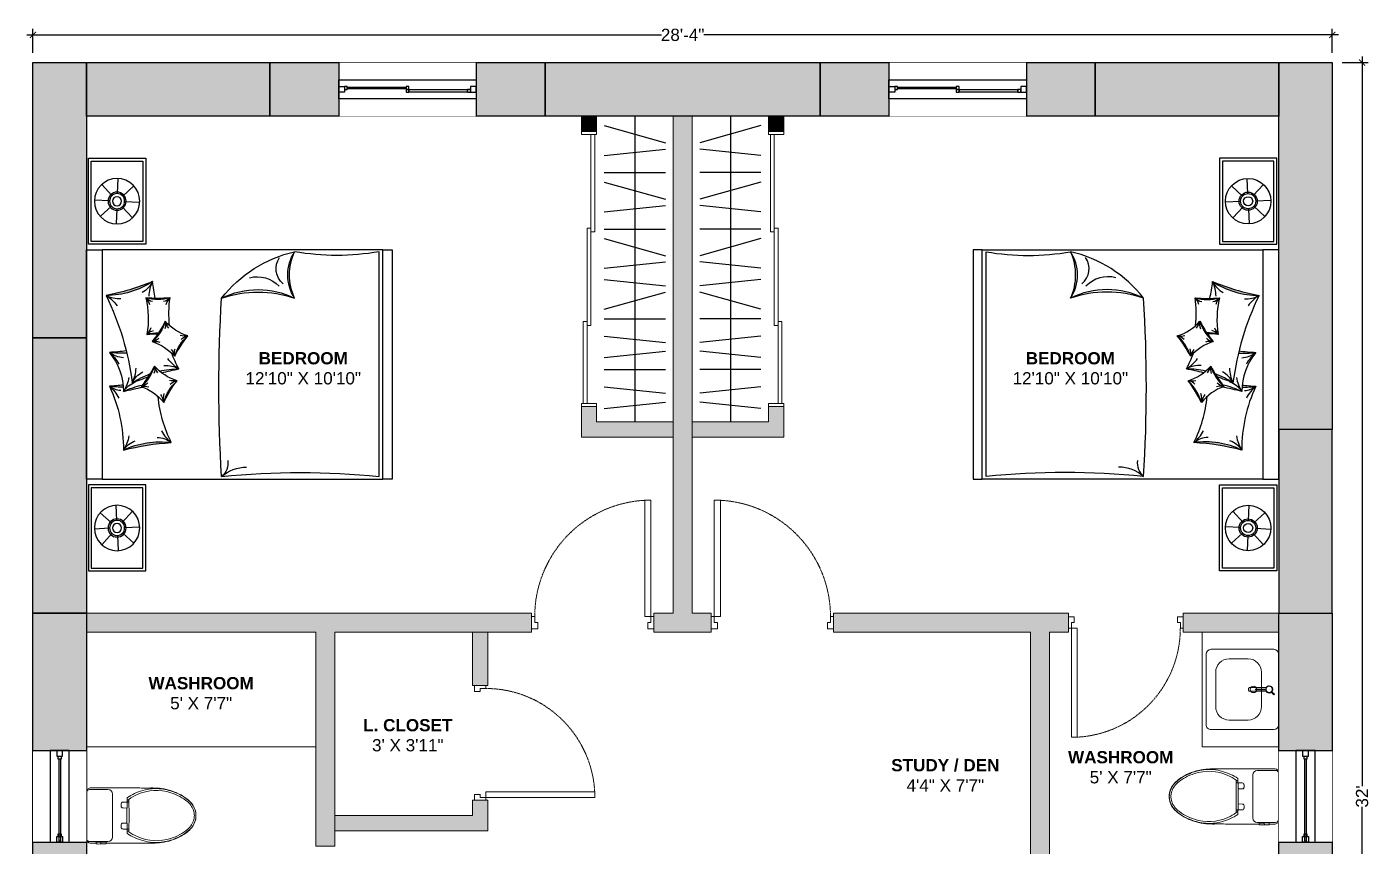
# Model space of a CAD drawing. Header units: inches. Extents: x 0 to 2968, y 0 to 1757.
# Drawn here: x 2616.4 to 2967.9, y 843.2 to 1057.6 of the extents above; entities that cross this region are included whole.
import ezdxf

# ---------------------------------------------------------------- set-up
doc = ezdxf.new("R2010")
doc.units = ezdxf.units.IN
doc.set_wipeout_variables(frame=1)
doc.header["$PDMODE"] = 35
doc.linetypes.add('DASHED', pattern=[0.75, 0.5, -0.25])
for name, color, linetype, lineweight in [('A-DOOR', 6, 'Continuous', 13), ('I-CONST-WALL', 4, 'Continuous', 9), ('I-FURN-FIXTURE', 8, 'Continuous', 5)]:
    doc.layers.add(name, color=color, linetype=linetype, lineweight=lineweight)
for name, color, linetype in [('A-WALL-EXTR', 2, 'Continuous'), ('I-FURN', 8, 'Continuous'), ('I-FURN-DIMS', 7, 'Continuous'), ('I-FURN-ROOMNAME', 7, 'Continuous'), ('I-WINDOW', 4, 'Continuous')]:
    doc.layers.add(name, color=color, linetype=linetype)
doc.styles.add('ANNO BODY TEXT', font='arial.ttf', dxfattribs={"height": 0.05})
doc.styles.add('ANNO TITLE TEXT', font='arialbd.ttf', dxfattribs={"height": 0.05})
doc.dimstyles.new('Anno DIM', dxfattribs={"dimscale": 0, "dimtxt": 0.05, "dimasz": 0.025, "dimexe": 0.025, "dimexo": 0.04, "dimgap": 0, "dimtad": 0, "dimdec": 0, "dimrnd": 0.5, "dimlunit": 4, "dimtxsty": 'ANNO BODY TEXT', "dimblk": 'ARCHTICK', "dimcen": 0, "dimdle": 0.025, "dimadec": 0, "dimazin": 0, "dimtfac": 0.04, "dimtdec": 0, "dimtmove": 1, "dimatfit": 3, "dimfxl": 0.25, "dimarcsym": 0})

# ---------------------------------------------------------------- blocks, each defined once
blk = doc.blocks.new("6' Panel")
at = {"transparency": 33554559}
h = blk.add_hatch(color=0, dxfattribs=at)
h.dxf.hatch_style = 1
h.paths.add_polyline_path([(0, 14), (72, 14), (72, 0), (0, 0)])
at = {"color": 0}
blk.add_lwpolyline([(0, 14), (72, 14), (72, 0), (0, 0)], close=True, dxfattribs=at)
blk = doc.blocks.new("4' panel")
at = {"transparency": 33554559}
h = blk.add_hatch(color=0, dxfattribs=at)
h.dxf.hatch_style = 1
h.paths.add_polyline_path([(0, 14), (48, 14), (48, 0), (0, 0)])
at = {"color": 0}
blk.add_lwpolyline([(0, 14), (48, 14), (48, 0), (0, 0)], close=True, dxfattribs=at)
blk = doc.blocks.new("8' Panel")
at = {"transparency": 33554559}
h = blk.add_hatch(color=0, dxfattribs=at)
h.dxf.hatch_style = 1
h.paths.add_polyline_path([(0, 14), (96, 14), (96, 0), (0, 0)])
at = {"color": 0}
blk.add_lwpolyline([(0, 14), (96, 14), (96, 0), (0, 0)], close=True, dxfattribs=at)
blk = doc.blocks.new('TOILET-01')
at = {"color": 0, "linetype": 'ByBlock', "transparency": 33554687}
for p, q in [((6.165971131399942, 0), (-6.165971131400056, 0)), ((-6.942000738200022, -2.534999999899981), (-7.39284399963185, -2.546810444478979)), ((-7.218900004161014, -0.9619234111999617), (-7.218900004161014, -2.542253747963571)), ((-6.864701330054004, -2.714935493181031), (-6.933201466873697, -2.715003741065345)), ((-6.807555273143635, -0.8329150114640242), (-6.807555273143635, -5.624267626126425)), ((6.80755527304359, -0.8329150114640242), (6.80755527304359, -5.624267626126425)), ((7.21890000406097, -0.9619234111999617), (7.21890000406097, -13.44856015849996)), ((-7.410772893600097, -3.793127212599984), (-7.410633688200051, -5.128278632899992)), ((-6.968292599098731, -3.77089375385998), (-7.389425525700062, -3.761526375899962)), ((-7.388242306000052, -5.148348192599997), (-6.970215738200068, -5.159214422299954)), ((-7.218900004161014, -5.152750095472811), (-7.218900004161014, -13.44856015849996)), ((-6.970215738200068, -5.159214422299954), (-6.968292599098731, -3.77089375385998)), ((-6.968292599098731, -3.77089375385998), (-6.9376926684821, -3.766732248351445)), ((-6.86803126320001, -3.604999999899974), (-6.930792172655174, -3.604999999899974)), ((-5.620863974000031, -6.812574320599992), (5.620863973899986, -6.812574320599992)), ((-3.52922108626683, -10.64815431809996), (-3.519787384998949, -9.567159220850783)), ((-2.46865023993837, -9.074327466199975), (-3.024517874566868, -9.074190653799974)), ((-1.97077891371589, -10.64815431810223), (-1.980212615034816, -9.567159220850783)), ((1.970778913615845, -10.64815431810223), (1.980212614934658, -9.567159220850783)), ((2.468650239838325, -9.074327466199975), (3.02451787446671, -9.074190653799974)), ((3.529221086166785, -10.64815431809996), (3.519787384898791, -9.567159220850783)), ((-4.147151930600103, -10.66628283079996), (-4.534607023300055, -10.66628283079996)), ((-4.0775883188428, -11.05908793210546), (-4.082290362900039, -10.79224307789997)), ((-4.079188710720814, -10.96826438129318), (-4.044056492340587, -10.9682687941912)), ((-4.047570604900102, -10.73147747679997), (-4.041891839860796, -11.11412949264525)), ((-4.017927381024265, -11.11905352172954), (-1.235775926033966e-10, -11.16359580907977)), ((-3.572970608199967, -10.66660238759994), (-3.988077797599999, -10.66485592209995)), ((-3.553332288748834, -10.73027890075059), (-3.558167413600017, -10.67083254719995)), ((-3.550001039486688, -11.12424090086438), (-3.553332292148866, -10.73027890075059)), ((-3.551319940117082, -10.96826452109997), (-3.525505535658795, -10.96826452109997)), ((-3.453688108266874, -10.64815473850001), (-3.52922108626683, -10.64815431809996)), ((-3.52318855050828, -10.75289060149368), (-3.515806597600431, -10.64815439276208)), ((-3.401062873066849, -10.61154439879999), (-2.098937126966803, -10.61154439879999)), ((-3.249999999966803, -10.61154439879999), (-3.249999999966803, -10.61667490069999)), ((-3.249999999966803, -10.61667490069999), (-2.249999999966803, -10.61667490069999)), ((-3.198530677266831, -10.64486109469999), (-2.301469322566845, -10.64486109469999)), ((-2.249999999966803, -10.61667490069999), (-2.249999999966803, -10.61154439879999)), ((-2.046311891766891, -10.64815473850001), (-1.97077891371589, -10.64815431810223)), ((1.971259730199904, -10.59305819489998), (-1.971259730300062, -10.59305819489998)), ((4.01792738092422, -11.11905352172954), (-5.002220859751105e-11, -11.16359580907891)), ((2.046311891666733, -10.64815473850001), (1.970778913615845, -10.64815431810223)), ((3.401062872966804, -10.61154439879999), (2.098937126866758, -10.61154439879999)), ((2.249999999866759, -10.61667490069999), (2.249999999866759, -10.61154439879999)), ((3.249999999866759, -10.61667490069999), (2.249999999866759, -10.61667490069999)), ((3.198530677166787, -10.64486109469999), (2.301469322466801, -10.64486109469999)), ((3.249999999866759, -10.61154439879999), (3.249999999866759, -10.61667490069999)), ((3.453688108166716, -10.64815473850001), (3.529221086166785, -10.64815431809996)), ((3.523188550408122, -10.75289060149368), (3.515806597500386, -10.64815439276208)), ((3.551319940017038, -10.96826452109997), (3.52550553555875, -10.96826452109997)), ((3.550001039393123, -11.12424090009324), (3.553332292048822, -10.73027890075059)), ((3.553332288648789, -10.73027890075059), (3.558167413499973, -10.67083254719995)), ((3.572970608099922, -10.66660238759994), (3.988077797499955, -10.66485592209995)), ((4.047570604799944, -10.73147747679997), (4.041891839760751, -11.11412949264525)), ((4.079188710620656, -10.96826438129318), (4.044056492240543, -10.9682687941912)), ((4.077588318742755, -11.05908793210546), (4.082290362799995, -10.79224307789997)), ((4.147151930499945, -10.66628283079996), (4.534607023199897, -10.66628283079996))]:
    blk.add_line(p, q, dxfattribs=at)
for centre, radius, start, end in [((-6.159356401608079, -1.064474321048351), 1.064494873083804, 90.35603603960044, 174.4716866571786), ((-5.893663922170163, -0.8733145527962165), 0.9147838675470102, 107.3179408620103, 177.4688269199853), ((6.159356401508035, -1.064474321048351), 1.064494873083804, 5.528313342821394, 89.64396396039955), ((-1.578946747446935, -3.158774326356081), 5.865305403648543, 174.2460017226854, 185.9903961211955), ((-7.390489951103859, -2.570906346942365), 0.02421061874461207, 95.57980277454911, 179.59096542228), ((-18.5238490252824, -3.191381982729013), 11.6004330545189, 357.1571171601743, 3.243673200707327), ((-15.49660568318336, -3.127680064047354), 8.64176665053816, 356.8337096101479, 2.737579383534714), ((5.893663919173832, -0.8733145549944652), 0.9147838705373893, 2.531173209550247, 72.68205899981533), ((-7.388089693458937, -3.701470835966859), 0.06007039474176978, 244.6684437206412, 268.7257640057691), ((-7.689764544085847, -3.800165321680879), 0.2790804113874984, 1.445091401666015, 6.021789357206893), ((-7.39033949969712, -5.128162321453544), 0.02029452180620816, 180.3283739096887, 275.9314155311979), ((-5.619361068155627, -5.62438106068447), 1.188194210402717, 179.994530084915, 269.9275285268222), ((5.619361068055582, -5.62438106068447), 1.188194210402717, 270.0724714731778, 0.00546991508505663), ((-3.022069947480077, -9.570983378973438), 0.4977321285548214, 127.9349234500332, 179.5597827349256), ((-3.00485676773269, -9.625566704659207), 0.5517264798639512, 92.04220214605218, 125.859606595613), ((-2.496215725600223, -9.630608341318577), 0.5569634350857424, 54.52206152900797, 87.16313246805652), ((-2.480193576566876, -9.571522488599953), 0.5, 0.5000000000013454, 52.08679134780339), ((2.480193576466718, -9.571522488599953), 0.5, 127.9132086521966, 179.4999999999986), ((2.496215725500178, -9.630608341318577), 0.5569634350857424, 92.83686753194351, 125.4779384709921), ((3.004856767632646, -9.625566704659207), 0.5517264798639512, 54.140393404387, 87.95779785395436), ((3.022069947380032, -9.570983378973438), 0.4977321285548214, 0.44021726507443, 52.06507654996677), ((-109.2425789176007, -15.40553051334439), 102.0424460310629, 358.901113990127, 1.09888600987298), ((5.41567197284644, -18.29436324000022), 12.00148572531894, 155.4437943853771, 198.4240068909212), ((9.323825139311793, -19.36508345217339), 16.55415273439031, 155.8143360668882, 163.6907681130928), ((1.622500739727684, -15.72696587388691), 8.039976569046749, 141.6427053074722, 156.9801519445598), ((4.39561750952771, -17.55906130623589), 10.77089411806004, 143.1932551830384, 156.7465289476807), ((-4.534607023300055, -10.854370099297), 0.1880872684970427, 90, 141.6427053074722), ((-4.079103090647322, -11.3193304331445), 0.2602560693194613, 89.66655428060513, 124.9559031382595), ((-4.147373481487193, -10.7265206623336), 0.06023823895723737, 4.270177763082523, 89.7892707419358), ((569.3098966874607, 30.17725666180542), 574.8539815286292, 184.0798853195947, 184.0869007437006), ((-4.0182155815329, -11.05967854635003), 0.05937567482441565, 179.4300652295802, 270.2781061046402), ((-3.984755364615921, -10.72769705091605), 0.0629288966358894, 93.02643057785502, 183.4440925586497), ((-3.571340389822694, -10.68891406832802), 0.02237115796883926, 53.92544460584362, 94.17892976005852), ((23.60233920619214, -11.15240551027927), 27.12846969959536, 179.1561873607969, 179.9410750966313), ((-3.455246388153228, -10.61317471930852), 0.03501471089180168, 272.550709590685, 349.8700856487685), ((-3.326301492362859, -7.766647907327638), 2.881047818616376, 267.7078466034255, 272.5418288013075), ((-3.402283409005236, -10.63729995031292), 0.02578445542787515, 87.28682652970247, 135.8285211361596), ((-3.198716144147625, -10.55482517284531), 0.089987225715254, 219.0724871190693, 238.0092354541577), ((-3.198268706214435, -10.55358464084668), 0.09127682979188895, 238.183567776249, 269.8355567750431), ((-3.035968353002772, -10.52705724310931), 0.1231541112357954, 226.692844002261, 253.049381328398), ((-2.464035866277868, -10.5270529100801), 0.1231600002445066, 286.9526931456121, 313.3071236633626), ((-2.301764729490515, -10.55346344487066), 0.09139812722133134, 270.1851854074537, 301.556058973732), ((-2.174949045023482, -7.834100226303462), 2.813606944819922, 267.4226950309076, 272.3393233791842), ((-2.301269082066028, -10.55483909890711), 0.08996699684224309, 301.7455672608529, 320.9284773561315), ((-2.099016562165389, -10.64064262449199), 0.02909833411684818, 47.22743198041712, 89.84358873411114), ((-2.046898489907335, -10.6155925858119), 0.03256743596081441, 186.5062332231005, 271.0320559262516), ((2.04689848980729, -10.6155925858119), 0.03256743596081441, 268.9679440737482, 353.4937667768995), ((2.174949044923437, -7.834100226303462), 2.813606944819922, 267.6606766208159, 272.5773049690923), ((2.099016562065344, -10.64064262449199), 0.02909833411684818, 90.15641126588888, 132.7725680195829), ((2.301269081965984, -10.55483909890711), 0.08996699684224309, 219.0715226438685, 238.2544327391471), ((2.301764729390356, -10.55346344487066), 0.09139812722133134, 238.443941026268, 269.8148145925398), ((2.464035866177824, -10.5270529100801), 0.1231600002445066, 226.6928763366374, 253.0473068543879), ((3.035968352902728, -10.52705724310931), 0.1231541112357954, 286.9506186716019, 313.3071559977389), ((3.198268706114391, -10.55358464084668), 0.09127682979188895, 270.1644432249569, 301.8164322237511), ((3.326301492262814, -7.766647907327638), 2.881047818616376, 267.4581711986925, 272.2921533965745), ((3.198716144047467, -10.55482517284531), 0.089987225715254, 301.9907645458422, 320.9275128809307), ((3.402283408905191, -10.63729995031292), 0.02578445542787515, 44.17147886384044, 92.71317347029755), ((3.455246388053069, -10.61317471930852), 0.03501471089180168, 190.1299143512315, 267.449290409315), ((-23.60233920629219, -11.15240551027927), 27.12846969959536, 0.05892490507860788, 0.8438126392031029), ((3.57134038972265, -10.68891406832802), 0.02237115796883926, 85.82107023994148, 126.0745553941564), ((3.984755364515877, -10.72769705091605), 0.0629288966358894, 356.5559074413503, 86.97356942214498), ((4.018215581432855, -11.05967854635003), 0.05937567482441565, 269.7218938953598, 0.5699347704197719), ((4.079103090547164, -11.3193304331445), 0.2602560693194613, 55.04409686174046, 90.33344571939487), ((-569.3098966875607, 30.17725666180542), 574.8539815286292, 355.9130992562994, 355.9201146804053), ((4.147373481387149, -10.7265206623336), 0.06023823895723737, 90.2107292580577, 175.7298222369175), ((-4.395617509627755, -17.55906130623589), 10.77089411806004, 23.25347105231929, 36.80674481696162), ((4.534607023199897, -10.854370099297), 0.1880872684970427, 38.35729469252776, 90), ((-1.622500739827728, -15.72696587388691), 8.039976569046749, 23.01984805544021, 38.35729469252776), ((-5.415671972946598, -18.29436324000022), 12.00148572531894, 341.5759931090788, 24.55620561462291), ((-9.323825139411838, -19.36508345217339), 16.55415273439031, 16.30923188690725, 24.18566393311181), ((109.2425789175006, -15.40553051334439), 102.0424460310629, 178.901113990127, 181.098886009873), ((13.36829775771446, -17.10166349678457), 20.58885008495845, 180.7258919397607, 187.1473279073771), ((5.069112477804424, -18.13429333772541), 12.12502489350834, 163.6267340539093, 187.1940734438086), ((-5.069112477904582, -18.13429333772541), 12.12502489350834, 352.8059265561914, 16.37326594609068), ((-13.3682977578145, -17.10166349678457), 20.58885008495845, 352.8526720926229, 359.2741080602393), ((6.753310944300438, -17.87294212898746), 13.92942141123195, 187.3849070369144, 209.2736604028461), ((6.34692976072256, -18.08185805322296), 13.39978449993791, 186.7322769492452, 203.3156449929598), ((-6.753310944400482, -17.87294212898746), 13.92942141123195, 330.7263395971539, 352.6150929630824), ((-6.346929760822718, -18.08185805322296), 13.39978449993791, 336.6843550070403, 353.2677230507548), ((5.989405235169556, -18.43481786101609), 12.50537871723347, 196.9825379402218, 220.1123180021863), ((4.703839218613894, -19.19484967381572), 11.45638736467173, 201.4560004855826, 223.781985210195), ((-4.703839218714052, -19.19484967381572), 11.45638736467173, 316.218014789805, 338.5439995144174), ((-5.989405235269601, -18.43481786101609), 12.50537871723347, 319.8876819978137, 343.0174620597782), ((3.36466781335821, -20.12842633333133), 9.875519049446375, 207.4721259799488, 228.8975903922726), ((0.3624619617748976, -23.05218376636674), 5.22792172223726, 221.143558527404, 254.8672519357035), ((0.3745707417987205, -23.05494006268282), 5.663734917920372, 225.8926260274417, 251.4881235336551), ((0.04482893733381843, -23.49703806831513), 5.16265197076326, 232.0851582381573, 269.5024764011784), ((0.0666693520889794, -23.68515819835386), 4.541271562888683, 256.3851358596381, 269.1588237631345), ((-0.04482893743806926, -23.49703806830752), 5.162651970771782, 270.4975235999745, 307.9148417618264), ((-0.06666935218868275, -23.68515819835505), 4.541271562887482, 270.8411762381228, 283.6148641403619), ((-0.3624619618750557, -23.05218376636674), 5.22792172223726, 285.1327480642965, 318.856441472596), ((-0.3745707418988786, -23.05494006268282), 5.663734917920372, 288.5118764663448, 314.1073739725583), ((-3.364667813458254, -20.12842633333133), 9.875519049446375, 311.1024096077274, 332.5278740200512), ((0.4103946184010283, -21.71115697743318), 6.960447588048379, 254.7222549102598, 266.619825873734), ((-0.4103946186177154, -21.71115697689879), 6.9604475885946, 273.3801741277862, 285.2777450895039)]:
    blk.add_arc(centre, radius, start, end, dxfattribs=at)
blk = doc.blocks.new('BED')
at = {"layer": 'I-FURN', "transparency": 33554687}
h = blk.add_hatch(color=256, dxfattribs=at)
edge = h.paths.add_edge_path()
edge.add_ellipse((-40.13340545339418, -5.179312144535743), major_axis=(15.58408863954086, 15.58408863954083), ratio=0.9999999999998601, start_angle=281.63393075534776, end_angle=315.0978341324132, ccw=False)
edge.add_ellipse((-79.48608896645567, 6.57775249017277), major_axis=(-44.19450264213356, 44.19450264213366), ratio=0.9999999999997735, start_angle=202.5392429386608, end_angle=214.1925219491154)
h = blk.add_hatch(color=256, dxfattribs=at)
edge = h.paths.add_edge_path()
edge.add_ellipse((82.8400841603002, -25.50388626169206), major_axis=(-44.19450264210435, 44.19450264210443), ratio=0.9999999999993399, start_angle=30.31826891564059, end_angle=41.97154792606656)
edge.add_ellipse((42.2581928801668, -19.18151577026492), major_axis=(-15.5840886395407, 15.58408863954074), ratio=0.9999999999999475, start_angle=19.412956732346686, end_angle=52.87686010932521, ccw=False)
for p, q in [((-42.84299019888749, -6.031982867865736), (-43.02951411451068, -2.076378131354431)), ((42.84299019889113, -6.03198286785846), (43.02951411451431, -2.076378131347155)), ((-44.21419187031279, -6.67721393247848), (-47.14311912878475, -4.012071325185389)), ((-41.41715693743026, -6.545321606889047), (-38.75201433013717, -3.616394348417089)), ((41.4171569374339, -6.545321606881771), (38.75201433014081, -3.616394348409813)), ((44.21419187031643, -6.677213932471204), (47.14311912878838, -4.012071325178113)), ((-44.72753060933428, -8.10304719393389), (-48.68313534584922, -8.289571109555254)), ((-44.08229954472336, -9.474248865361005), (-46.74744215201645, -12.40317612383296)), ((-42.65646628326795, -9.987587604380678), (-42.46994236764658, -13.94319234089562)), ((-41.28526461184083, -9.342356539771572), (-38.35633735336887, -12.00749914706466)), ((-40.77192587282116, -7.916523278312525), (-36.81632113630803, -7.72999936269116)), ((40.7719258728248, -7.916523278308887), (36.81632113630985, -7.729999362687522)), ((41.28526461184447, -9.342356539764296), (38.35633735337251, -12.00749914705739)), ((42.6564662832734, -9.98758760437704), (42.4699423676484, -13.94319234088834)), ((44.08229954472699, -9.47424886535373), (46.74744215202008, -12.40317612382569)), ((44.72753060933974, -8.103047193926614), (48.68313534585286, -8.289571109547978)), ((29.30252457301015, -76.56771596757471), (-29.53781469260809, -76.56771607310475))]:
    blk.add_line(p, q, dxfattribs=at)
for points in [[(30.00000000000034, 9.094947017729282e-13), (-29.99999999999977, 1.364242052659392e-12), (-29.99999999999977, -4.126984126980915), (30.00000000000034, -4.12698412698137)], [(-31.49945648216067, -0.509785236112748), (-53.99999999999966, -0.509785236112748), (-53.99999999999966, -15.50978523611275), (-31.49945648216067, -15.50978523611275)], [(-32.24945648216067, -1.259785236112748), (-53.24999999999966, -1.259785236112748), (-53.24999999999966, -14.75978523611275), (-32.24945648216067, -14.75978523611275)], [(31.49945648216124, -0.5097852361132027), (54.00000000000045, -0.5097852361132027), (54.00000000000045, -15.5097852361132), (31.49945648216124, -15.5097852361132)], [(32.24945648216124, -1.259785236113203), (53.25000000000045, -1.259785236113203), (53.25000000000045, -14.7597852361132), (32.24945648216124, -14.7597852361132)], [(30.00000000000057, -77.58850157534334), (-29.99999999999943, -77.58850157533561), (-29.99999999999977, -4.126984126980915), (30.00000000000034, -4.12698412698137)], [(30.00000000000057, -77.58850157534334), (-29.99999999999943, -77.58850157533561), (-29.99999999999943, -79.99999999999818), (30.00000000000057, -79.99999999999864)]]:
    blk.add_lwpolyline(points, close=True, dxfattribs=at)
for centre, radius in [((-42.74972824107681, -8.009785236125026), 5.940000000497924), ((42.74972824108045, -8.00978523611775), 5.940000000497934), ((-42.74972824107681, -8.009785236125026), 2.37600000019917), ((-42.74972824107681, -8.009785236125026), 1.980000000165975), ((-42.74972824107681, -8.009785236125026), 1.188000000099585), ((42.74972824108045, -8.00978523611775), 2.376000000199173), ((42.74972824108045, -8.00978523611775), 1.980000000165978), ((42.74972824108045, -8.00978523611775), 1.188000000099587)]:
    blk.add_circle(centre, radius, dxfattribs=at)
for centre, radius, start, end in [((-79.48608896645567, 6.577752490158218), 62.50046501884082, 337.5392429675062, 349.1925219301149), ((-40.13340545339418, -5.179312144535743), 22.03922951125872, 326.6339307816924, 0.09783412808068302), ((14.29732386618025, 61.58127291774917), 74.16983031942473, 244.1051374163238, 262.6266274648001), ((-9.496600725120175, 0.2813959061982132), 10.16506761753974, 212.242321466755, 234.7327240634353), ((-23.50899874913705, -8.395362257053876), 6.317151978906221, 354.506931220937, 31.00115229156921), ((-65.5893967356966, -2.686405764818574), 62.50046501884082, 352.8723856237003, 356.9715479605134), ((-8.100783944158707, -9.945069122257792), 6.317151978906221, 2.285957195940157, 38.78017823902326), ((-25.00750545553421, -9.00877625624571), 22.03922951125872, 355.9241832641608, 7.876860115832518), ((6.923956555081986, 6.052799551770931), 15.7163777343684, 230.0100781594712, 270.4110818738097), ((4.608240109839699, 0.5484592739167056), 10.16506761753974, 220.02134745206, 242.5117500576237), ((-56.74194596098062, -2.686405764818574), 62.50046501884082, 353.5972692344646, 356.9715479605134), ((22.05120906756247, 28.66581657881807), 38.33040339653333, 244.7013599602726, 270.4919954027366), ((1.731579927553298, -9.153739509339175), 5.053721583124976, 2.285957195940157, 38.78017823902326), ((-16.16005468084734, -9.00877625624571), 22.03922951125872, 358.300895687622, 7.876860115832518), ((13.45569088454113, 0.5484592739167056), 10.16506761753974, 220.02134745206, 242.5117500576237), ((1.6097178230998, -1.068042130565118), 10.16506761753974, 279.7780667895824, 302.2684693717773), ((10.52427233854576, -14.93037051991178), 6.317151978906221, 123.5096386267922, 160.0038596369334), ((26.91456338705063, -19.18151577025037), 22.03922951125872, 154.4129567395365, 168.0486538025515), ((67.49645466716936, -25.50388626166296), 62.50046501884082, 165.3182689327398, 170.1576576033741), ((16.95334731620142, -1.068042130565118), 10.16506761753974, 279.7780667895824, 302.2684693717773), ((25.86790183164737, -14.93037051991178), 6.317151978906221, 123.5096386267922, 160.0038596369334), ((42.2581928801668, -19.18151577025037), 22.03922951125872, 154.4129567395365, 187.8768601158325), ((82.8400841603002, -25.50388626166296), 62.50046501884082, 165.3182689327398, 176.9715479605135), ((0.5650791867523139, -2.724646134584873), 10.16506761753974, 271.9990408009585, 294.4894434119159), ((7.521290979130185, -17.66601648949199), 6.317151978906221, 115.7306126241778, 152.2248337046104), ((23.18534486324677, -24.09651355502046), 22.03922951125872, 146.6339307816924, 160.1771595901036), ((62.53802837629371, -35.8535781896926), 62.50046501884082, 157.5392429675062, 161.60550070761), ((-24.46935156927759, -11.60980921006421), 6.317151978906221, 295.7306126241778, 332.2248337046104), ((-17.51313977583743, -26.55117956529921), 10.16506761753974, 91.99904080095843, 114.489443411916), ((-31.24538445631265, -90.85709861731357), 74.16983031942473, 79.17424012284803, 82.62662746480014), ((-48.55739803216386, -18.68842713378262), 31.25023250942041, 354.1733605243788, 5.826639475621183), ((-28.02168360278267, -18.68842713378262), 11.01961475562936, 343.2680482935895, 16.73195170641054), ((-14.12590964828235, -11.68730220280713), 5.082533808769868, 228.876439015135, 251.3668416504409), ((-19.59701536144678, -17.84971730787083), 3.15857598945311, 11.14104877428638, 47.63526982051552), ((-11.93790888917249, 7.712010399839983), 23.87731924453131, 256.6069347148807, 279.7033356534133), ((-25.56402538665827, 7.195786140962355), 31.25023250942041, 297.0966054268173, 308.7498844551293), ((-14.40255574317382, -10.04188082773044), 11.01961475562936, 286.1912932477329, 319.6551966384683), ((-11.25617056284648, -11.99507458926973), 5.082533808769868, 288.6331583495591, 311.1235609848649), ((-5.785064850249569, -18.15748969433389), 3.15857598945311, 132.3647301794845, 168.8589512257136), ((2.639603391071773, -18.99619952022385), 11.01961475562936, 163.2680482935895, 179.5280806176435), ((23.17531782048206, -18.99619952022385), 31.25023250942041, 174.1733605243788, 179.459318573744), ((-9.119609300425168, -16.65769113575379), 3.15857598945311, 314.0642937237366, 350.5585147739947), ((-0.973253340285396, -17.90076885755025), 5.082533808769868, 171.7996839924949, 194.290086579433), ((6.488032239475046, -13.28487082182164), 13.08380323838914, 197.300731885757, 228.5457579871332), ((-13.83739369628859, 10.04619940877501), 31.25023250942041, 297.0966054268173, 308.7498844551293), ((-2.67592405284779, -7.191467559902776), 11.01961475562936, 286.1912932477329, 319.6551966384683), ((2.607022389900862, -13.80727786792613), 3.15857598945311, 314.0642937237366, 350.5585147739947), ((10.75337835005519, -15.05035558970758), 5.082533808769868, 171.7996839924949, 194.290086579433), ((18.72723211524169, -9.53606954406041), 13.85831012812964, 200.2180295282298, 230.5721066988012), ((-19.59701536144678, -19.52713695965804), 3.15857598945311, 312.3647301794845, 348.8589512257136), ((-14.12590964828235, -25.6895520647513), 5.082533808769868, 108.6331583495591, 131.1235609848649), ((-10.52763439851662, -17.56939394439405), 3.15857598945311, 255.2879751359212, 291.7821961739907), ((-19.99155100059545, -30.43052429355066), 13.08380323838914, 17.30073188575705, 48.54575798713328), ((-12.72673388084479, -25.51120224721581), 5.082533808769868, 51.55640329502378, 74.04680590809828), ((6.560938158989643, -20.88046344250233), 6.317151978906221, 174.506931220937, 211.0011522915692), ((1.198997291809405, -14.71898067656639), 3.15857598945311, 255.2879751359212, 291.7821961739907), ((-8.26491931026942, -27.58011102569344), 13.08380323838914, 17.30073188575705, 48.54575798713328), ((-1.000102190504208, -22.66078897938769), 5.082533808769868, 51.55640329502378, 74.04680590809828), ((23.18534486324677, -24.09651355502046), 22.03922951125872, 166.9490291641304, 180.0978341280807), ((62.53802837629371, -35.8535781896926), 62.50046501884082, 165.004368342141, 169.1925219301149), ((24.81943922664539, -51.28534808976019), 34.43255801509228, 115.6293303264636, 126.7306041362188), ((13.11009963482536, -31.93566536198978), 12.12087208699685, 105.2314041699549, 137.1285303148105), ((8.973664171761243, -24.56348686417823), 4.426517426633798, 77.57967366765597, 108.3696246791492), ((11.53166473865019, -13.48407683221649), 6.944724643454832, 237.3976725374356, 256.6295816687488), ((4.52646272949687, -54.73260538696104), 36.20873892111788, 63.951439646957, 83.93041457906844), ((12.64244731585529, -28.73875130058059), 10.16506761753974, 40.02134745206006, 62.51175005762365), ((25.35147136879129, -18.24522290423101), 6.317151978906221, 182.2859571959402, 218.7801782390233), ((-13.35282304168459, -51.73958583202239), 30.16081448590489, 84.01519655289943, 97.84314601574884), ((-12.53026542052942, -25.81462625830227), 5.082533808769868, 351.7996839924949, 14.29008657943298), ((12.06050662553798, -50.9111812563051), 31.25023250942041, 117.0966054268173, 128.7498844551294), ((0.8990369820388651, -33.67351428762686), 11.01961475562936, 106.1912932477329, 139.6551966384683), ((-2.975884362574675, -26.14600117096325), 3.15857598945311, 75.28797513592127, 111.7821961739907), ((-0.7767848799700232, -18.20419286862216), 5.082533808769868, 231.5564032950238, 254.0468059080983), ((-31.24538445631265, -90.85709861731357), 74.16983031942473, 64.1051374163238, 67.63867184205104), ((-7.451459863964942, -29.55722160606001), 10.16506761753974, 32.24232146675506, 54.7327240634353), ((-0.8036337302033871, -22.9642129904596), 5.082533808769868, 351.7996839924949, 14.29008657943298), ((7.342722229659898, -24.20729071178994), 3.15857598945311, 134.0642937237366, 170.5585147739947), ((-4.383909460709788, -27.0577039796035), 3.15857598945311, 134.0642937237366, 170.5585147739947), ((5.964064367859237, -411.182269407645), 376.5418162922257, 86.44646922421903, 93.55353079057583), ((3.474101079846605, -62.06178744445697), 33.87342975265533, 127.9869748437238, 167.0501721512429), ((1.936634840734996, -44.91762432006271), 21.54482815320035, 153.6783093618448, 206.3216906381552), ((10.47614018191257, -44.91762432006271), 29.44343855979626, 161.0671664828343, 198.9328335171657), ((25.82939820222964, -32.51127248686225), 4.49478135502051, 261.0708330919693, 320.5971467921632), ((35.81597754842403, -41.5063476278292), 8.952560559357284, 136.6815567684954, 182.5313597915342), ((230.7615168969025, -55.96606818865121), 202.509637991314, 174.1611023577892, 185.8388976422108), ((-14.95230106059148, -44.62510768422226), 8.02980569546747, 165.8230938933009, 226.379597077757), ((-23.45610536289996, -63.83484160625721), 11.16565865548822, 56.99721129923215, 123.0027887007679), ((-25.09939255187021, -54.74580688857441), 5.117521007405927, 39.21859843020932, 124.8103884606712), ((-23.45610536289985, -67.74124003273664), 14.59763732330932, 65.37844301681548, 114.6215569831845), ((-90.91803097730622, -65.51927218630453), 62.36665025055149, 349.7960217976261, 10.2039782023739)]:
    blk.add_arc(centre, radius, start, end, dxfattribs=at)
blk = doc.blocks.new("4' WINDOW")
at = {"color": 9}
blk.add_wipeout([(6, 13.999999999999886), (41.99999999999999, 13.999999999999886), (41.99999999999999, 0), (6, 0)], dxfattribs=at)
at = {"color": 0, "linetype": 'ByBlock'}
for points in [[(6, 13.99999999999989), (6, 0)], [(42, 13.99999999999989), (42, 0)]]:
    blk.add_lwpolyline(points, dxfattribs=at)
for points in [[(6, 9.5), (42, 9.5), (42, 4.5), (6, 4.5)], [(6, 7.75), (7.5, 7.75), (7.5, 6.25), (6, 6.25)], [(7.5, 7), (8.25, 7), (8.25, 7.75), (7.5, 7.75)], [(8.25, 7.625), (23.625, 7.625), (23.625, 7.125), (8.25, 7.125)], [(23.625, 7), (24.375, 7), (24.375, 7.75), (23.625, 7.75)], [(42, 7.75), (40.5, 7.75), (40.5, 6.25), (42, 6.25)], [(23.625, 6.25), (24.375, 6.25), (24.375, 7), (23.625, 7)], [(39.75, 6.875), (24.375, 6.875), (24.375, 6.375), (39.75, 6.375)], [(39.75, 6.25), (40.5, 6.25), (40.5, 7), (39.75, 7)]]:
    blk.add_lwpolyline(points, close=True, dxfattribs=at)
blk = doc.blocks.new('*U35')
at = {"color": 0}
for points in [[(0, 4), (1.499999999999999, 4), (1.499999999999999, 2.500000000000001), (0.7499999999999994, 2.500000000000001), (0.7499999999999994, 1.000000000000002), (0, 1.000000000000002)], [(29.9999999999998, 4), (28.49999999999981, 4), (28.49999999999981, 2.500000000000001), (29.2499999999998, 2.500000000000001), (29.2499999999998, 1.000000000000002), (29.9999999999998, 1.000000000000002)], [(0.7499999999999994, 1.000000000000002), (0.7499999999999994, -27.49999999999981), (2.249999999999998, -27.49999999999981), (2.249999999999998, 1.000000000000002)]]:
    blk.add_lwpolyline(points, close=True, dxfattribs=at)
at = {"color": 8, "linetype": 'DASHED', "lineweight": 9, "ltscale": 0.1}
blk.add_arc((0.6759620660528323, 1.030667516370558), 28.57405439112904, 273.1578089322461, 359.9385064657131, dxfattribs=at)
blk = doc.blocks.new("2' WINDOW")
at = {"color": 9}
blk.add_wipeout([(0, 14), (24, 14), (24, 1.1368683772161603e-13), (0, 1.1368683772161603e-13)], dxfattribs=at)
at = {"color": 0, "linetype": 'ByBlock'}
for points in [[(0, 14), (0, 2.273736754432321e-13)], [(24, 14), (24, 2.273736754432321e-13)]]:
    blk.add_lwpolyline(points, dxfattribs=at)
for points in [[(0, 9.500000000000227), (24, 9.500000000000227), (24, 4.500000000000227), (0, 4.500000000000227)], [(0, 7.750000000000227), (1.5, 7.750000000000227), (1.5, 6.250000000000227), (0, 6.250000000000227)], [(1.5, 6.625000000000227), (2.25, 6.625000000000227), (2.25, 7.375000000000227), (1.5, 7.375000000000227)], [(2.25, 7.250000000000227), (23.625, 7.250000000000227), (23.625, 6.750000000000227), (2.25, 6.750000000000227)], [(21.75, 6.625000000000227), (22.5, 6.625000000000227), (22.5, 7.375000000000227), (21.75, 7.375000000000227)], [(24, 7.750000000000227), (22.5, 7.750000000000227), (22.5, 6.250000000000227), (24, 6.250000000000227)]]:
    blk.add_lwpolyline(points, close=True, dxfattribs=at)
blk = doc.blocks.new('BATHROOM SINK')
at = {"color": 0, "linetype": 'ByBlock', "transparency": 33554687}
for p, q in [((-10.5, 1.188000000000002), (-10.5, -15.188)), ((-9.188000000000002, 2.5), (9.187999999999999, 2.5)), ((0, 0), (0, 0)), ((1.377425193973068, 1.224315794328902), (0.6491107313549946, 0.4960013319569896)), ((10.5, 1.188000000000002), (10.5, -15.188)), ((-4.5, -1.999999999999996), (4.499999999999996, -1.999999999999996)), ((-8, -5.499999999999996), (-8, -10.5)), ((7.999999999999996, -5.499999999999996), (7.999999999999996, -10.5)), ((-4.5, -14), (4.499999999999996, -14)), ((-9.188000000000002, -16.5), (9.187999999999999, -16.5))]:
    blk.add_line(p, q, dxfattribs=at)
for points in [[(1.377425193897793, 1.224315794404383, 0.4127358078052805), (1.377425193900127, 1.252154644102054), (1.252150370575237, 1.377429467477441, 0.4138725406626072), (1.224311520800224, 1.377429467502061), (0.4959964868717179, 0.649114433573942)], [(-0.4921259841999017, -0.6520537389958747), (-0.4921259842000758, -5.060481850400027, 0.1944234618980334), (-0.4060684357321946, -5.260703513325455, 0.3801892542907976), (0.4086471170640955, -5.257969717739313, 0.1917752886330482), (0.4921259843001664, -5.060481850399997), (0.4921259842999461, -0.6520622865000121)], [(-0.09842519679978068, -0.8109713580011544), (-0.09842519679978068, -3.573342947323263, 0.4142430956138347), (-0.0787401574998512, -3.593029971600004), (0.0787401574998512, -3.593029971600004, 0.414213562373095), (0.09842519689984996, -3.573344932200001), (0.0984251968998251, -0.8109713579889899)]]:
    blk.add_lwpolyline(points, format="xyb", dxfattribs=at)
for centre, radius in [((0, 0), 0.8169223114001158), ((0, -4.124999999999996), 0.843)]:
    blk.add_circle(centre, radius, dxfattribs=at)
for centre, radius, start, end in [((-9.188000000000002, 1.188000000000002), 1.311996, 90, 180), ((0, 0), 0.9448818898000001, 51.57977740167026, 238.6118335406781), ((0, 0), 0.9448818898000001, 301.388166466433, 38.42059151520892), ((9.187999999999999, 1.188000000000002), 1.312, 0, 90), ((-4.5, -5.499999999999996), 3.5, 90, 180), ((4.499999999999996, -5.499999999999996), 3.5, 0, 90), ((-4.5, -10.5), 3.5, 180, 270), ((4.499999999999996, -10.5), 3.5, 270, 0), ((-9.188000000000002, -15.188), 1.312, 180, 270), ((9.187999999999999, -15.188), 1.312001, 270, 0)]:
    blk.add_arc(centre, radius, start, end, dxfattribs=at)
blk = doc.blocks.new('*U42')
at = {"color": 0}
for points in [[(-0.7499999999999994, 2.999999999999997), (-0.7499999999999994, 31.4999999999998), (-2.249999999999998, 31.4999999999998), (-2.249999999999998, 2.999999999999997)], [(-29.99999999999981, 0), (-28.49999999999981, 0), (-28.49999999999981, 1.499999999999999), (-29.24999999999981, 1.499999999999999), (-29.24999999999981, 2.999999999999997), (-29.99999999999981, 2.999999999999997)], [(0, 0), (-1.499999999999999, 0), (-1.499999999999999, 1.499999999999999), (-0.7499999999999994, 1.499999999999999), (-0.7499999999999994, 2.999999999999997), (0, 2.999999999999997)]]:
    blk.add_lwpolyline(points, close=True, dxfattribs=at)
at = {"color": 8, "linetype": 'DASHED', "lineweight": 9, "ltscale": 0.1}
blk.add_arc((-0.6759620660528323, 2.969332483629442), 28.57405439112904, 93.15780893224613, 179.9385064657132, dxfattribs=at)
blk = doc.blocks.new('_ArchTick')
at = {"color": 0, "linetype": 'ByBlock', "const_width": 0.15}
blk.add_lwpolyline([(-0.5, -0.5), (0.5, 0.5)], dxfattribs=at)
blk = doc.blocks.new('*D137')
at = {"layer": 'Defpoints', "color": 0, "transparency": 16777216}
for p in [(2958.001514148829, 1055.47140083847), (2618.001514148829, 1048.204420338643), (2958.001514148829, 1048.204420338643)]:
    blk.add_point(p, dxfattribs=at)
at = {"layer": 'I-FURN-DIMS', "color": 0, "lineweight": -2, "transparency": 16777216}
for p, q in [((2616.401514148829, 1055.47140083847), (2782.477912511722, 1055.47140083847)), ((2618.001514148829, 1050.764420338643), (2618.001514148829, 1057.07140083847)), ((2959.601514148829, 1055.47140083847), (2793.525115785937, 1055.47140083847)), ((2958.001514148829, 1050.764420338643), (2958.001514148829, 1057.07140083847))]:
    blk.add_line(p, q, dxfattribs=at)
at = {"layer": 'I-FURN-DIMS', "color": 0, "lineweight": -2, "transparency": 16777216, "xscale": 1.6, "yscale": 1.6, "zscale": 1.6, "rotation": 180}
blk.add_blockref('_ArchTick', (2618.001514148829, 1055.47140083847), dxfattribs=at)
at = {"layer": 'I-FURN-DIMS', "color": 0, "lineweight": -2, "transparency": 16777216, "xscale": 1.6, "yscale": 1.6, "zscale": 1.6}
blk.add_blockref('_ArchTick', (2958.001514148829, 1055.47140083847), dxfattribs=at)
at = {"layer": 'I-FURN-DIMS', "color": 0, "transparency": 16777216, "insert": (2788.001514148829, 1055.47140083847), "char_height": 3.2, "attachment_point": 5, "style": 'ANNO BODY TEXT'}
blk.add_mtext('28\'-4"', dxfattribs=at)
blk = doc.blocks.new('*D138')
at = {"layer": 'Defpoints', "color": 0, "transparency": 16777216}
for p in [(2958.00151414883, 1048.204420338644), (2958.00151414883, 664.2044203386433), (2965.81869693267, 664.2044203386433)]:
    blk.add_point(p, dxfattribs=at)
at = {"layer": 'I-FURN-DIMS', "color": 0, "lineweight": -2, "transparency": 16777216}
for p, q in [((2960.56151414883, 1048.204420338644), (2967.41869693267, 1048.204420338644)), ((2965.81869693267, 1049.804420338643), (2965.81869693267, 858.9187450316858)), ((2965.81869693267, 662.6044203386433), (2965.81869693267, 853.4900956456013)), ((2960.56151414883, 664.2044203386433), (2967.41869693267, 664.2044203386433))]:
    blk.add_line(p, q, dxfattribs=at)
at = {"layer": 'I-FURN-DIMS', "color": 0, "lineweight": -2, "transparency": 16777216, "xscale": 1.6, "yscale": 1.6, "zscale": 1.6}
for p, rotation in [((2965.81869693267, 1048.204420338644), 90), ((2965.81869693267, 664.2044203386433), 270)]:
    blk.add_blockref('_ArchTick', p, dxfattribs=dict(at, rotation=rotation))
at = {"layer": 'I-FURN-DIMS', "color": 0, "transparency": 16777216, "insert": (2965.81869693267, 856.2044203386424), "char_height": 3.2, "attachment_point": 5, "rotation": 90, "style": 'ANNO BODY TEXT'}
blk.add_mtext("32'", dxfattribs=at)
blk = doc.blocks.new('*U46')
at = {"color": 0}
for points in [[(0.7999999999999994, 3.199999999999998), (0.7999999999999994, 33.5999999999998), (2.399999999999998, 33.5999999999998), (2.399999999999998, 3.199999999999998)], [(0, 0), (1.599999999999999, 0), (1.599999999999999, 1.599999999999999), (0.7999999999999994, 1.599999999999999), (0.7999999999999994, 3.199999999999998), (0, 3.199999999999998)], [(31.99999999999979, 0), (30.3999999999998, 0), (30.3999999999998, 1.599999999999999), (31.19999999999979, 1.599999999999999), (31.19999999999979, 3.199999999999998), (31.99999999999979, 3.199999999999998)]]:
    blk.add_lwpolyline(points, close=True, dxfattribs=at)
at = {"color": 8, "linetype": 'DASHED', "lineweight": 9, "ltscale": 0.1}
blk.add_arc((0.7210262037896877, 3.167287982538071), 30.47899135053764, 0.06149353428684073, 86.8421910677539, dxfattribs=at)

msp = doc.modelspace()

# ---------------------------------------------------------------- hatches: boundary and pattern name
at = {"layer": 'A-WALL-EXTR'}
h = msp.add_hatch(color=8, dxfattribs=at)
h.dxf.hatch_style = 1
h.paths.add_polyline_path([(2761.501514148829, 1034.204420338643), (2765.501514148829, 1034.204420338643), (2765.501514148829, 1030.204420338643), (2761.501514148829, 1030.204420338643)])
h = msp.add_hatch(color=8, dxfattribs=at)
h.dxf.hatch_style = 1
h.paths.add_polyline_path([(2814.501514148829, 1034.204420338643), (2810.501514148829, 1034.204420338643), (2810.501514148829, 1030.204420338643), (2814.501514148829, 1030.204420338643)])
h = msp.add_hatch(color=8, dxfattribs=at)
h.dxf.hatch_style = 1
h.paths.add_polyline_path([(2761.501514148829, 950.2044203386431), (2785.501514148829, 950.2044203386431), (2785.501514148829, 954.2044203386431), (2765.501514148829, 954.2044203386431), (2765.501514148829, 958.2044203386431), (2761.501514148829, 958.2044203386431)])
h = msp.add_hatch(color=8, dxfattribs=at)
h.dxf.hatch_style = 1
h.paths.add_polyline_path([(2814.501514148829, 950.2044203386431), (2790.501514148829, 950.2044203386431), (2790.501514148829, 954.2044203386431), (2810.501514148829, 954.2044203386431), (2810.501514148829, 958.2044203386431), (2814.501514148829, 958.2044203386431)])
at = {"layer": 'I-CONST-WALL'}
h = msp.add_hatch(color=8, dxfattribs=at)
h.dxf.hatch_style = 1
h.paths.add_polyline_path([(2785.501514148829, 1034.204420338643), (2790.501514148829, 1034.204420338643), (2790.501514148829, 904.2044203386446), (2795.501514148829, 904.2044203386446), (2795.501514148829, 899.2044203386446), (2780.501514148829, 899.2044203386446), (2780.501514148829, 904.2044203386446), (2785.501514148829, 904.2044203386446)])
h = msp.add_hatch(color=8, dxfattribs=at)
h.dxf.hatch_style = 1
h.paths.add_polyline_path([(2697.001514148829, 843.2044203386428), (2692.00151414883, 843.2044203386428), (2692.00151414883, 899.2044203386446), (2632.001514148829, 899.2044203386446), (2632.001514148829, 904.2044203386446), (2748.501514148829, 904.2044203386446), (2748.501514148829, 899.2044203386446), (2697.001514148829, 899.2044203386446)])
h = msp.add_hatch(color=8, dxfattribs=at)
h.dxf.hatch_style = 1
h.paths.add_polyline_path([(2884.001514148829, 808.2044203386425), (2884.001514148829, 899.2044203386447), (2889.001514148829, 899.2044203386447), (2889.001514148829, 904.2044203386447), (2827.501514148829, 904.2044203386447), (2827.501514148829, 899.2044203386447), (2879.001514148829, 899.2044203386447), (2879.001514148829, 808.2044203386425), (2827.501514148829, 808.2044203386425), (2827.501514148829, 803.2044203386425), (2944.001514148829, 803.2044203386425), (2944.001514148829, 808.2044203386425)])
h = msp.add_hatch(color=8, dxfattribs=at)
h.dxf.hatch_style = 1
h.paths.add_polyline_path([(2919.001514148829, 899.2044203386447), (2944.001514148829, 899.2044203386447), (2944.001514148829, 904.2044203386447), (2919.001514148829, 904.2044203386447)])
h = msp.add_hatch(color=8, dxfattribs=at)
h.dxf.hatch_style = 1
h.paths.add_polyline_path([(2733.001514148829, 899.2044203386446), (2737.001514148829, 899.2044203386446), (2737.001514148829, 885.2044203386444), (2733.001514148829, 885.2044203386444)])
h = msp.add_hatch(color=8, dxfattribs=at)
h.dxf.hatch_style = 1
h.paths.add_polyline_path([(2697.001514148829, 851.2044203386446), (2733.001514148829, 851.2044203386446), (2733.001514148829, 855.2044203386446), (2737.001514148829, 855.2044203386446), (2737.001514148829, 847.2044203386446), (2697.001514148829, 847.2044203386446)])

# ---------------------------------------------------------------- linework, layer by layer
at = {"layer": 'A-DOOR'}
for points in [[(2765.501514148829, 1029.404420338643), (2765.501514148829, 1030.204420338643), (2761.501514148829, 1030.204420338643), (2761.501514148829, 1029.404420338643)], [(2810.501514148829, 1029.404420338643), (2810.501514148829, 1030.204420338643), (2814.501514148829, 1030.204420338643), (2814.501514148829, 1029.404420338643)], [(2765.001514148831, 1029.404420338643), (2764.001514148831, 1029.404420338643), (2764.001514148834, 1003.937753671976), (2765.001514148834, 1003.937753671976)], [(2811.001514148827, 1029.404420338643), (2812.001514148827, 1029.404420338643), (2812.001514148825, 1003.937753671976), (2811.001514148825, 1003.937753671976)], [(2764.001514148831, 979.4710870053091), (2763.001514148831, 979.4710870053091), (2763.001514148834, 1004.937753671976), (2764.001514148834, 1004.937753671976)], [(2812.001514148827, 979.4710870053091), (2813.001514148827, 979.4710870053091), (2813.001514148825, 1004.937753671976), (2812.001514148825, 1004.937753671976)], [(2763.001514148831, 980.4710870053091), (2762.001514148831, 980.4710870053091), (2762.001514148834, 959.0044203386428), (2763.001514148834, 959.0044203386428)], [(2813.001514148827, 980.4710870053091), (2814.001514148827, 980.4710870053091), (2814.001514148825, 959.0044203386428), (2813.001514148825, 959.0044203386428)], [(2765.501514148829, 958.2044203386431), (2765.501514148829, 959.0044203386433), (2761.501514148829, 959.0044203386428), (2761.501514148829, 958.2044203386426)], [(2810.501514148829, 958.2044203386431), (2810.501514148829, 959.0044203386433), (2814.501514148829, 959.0044203386428), (2814.501514148829, 958.2044203386426)]]:
    msp.add_lwpolyline(points, close=True, dxfattribs=at)
at = {"layer": 'I-CONST-WALL'}
for points in [[(2761.501514148829, 1034.204420338643), (2765.501514148829, 1034.204420338643), (2765.501514148829, 1030.204420338643), (2761.501514148829, 1030.204420338643)], [(2785.501514148829, 1034.204420338643), (2790.501514148829, 1034.204420338643), (2790.501514148829, 904.2044203386446), (2795.501514148829, 904.2044203386446), (2795.501514148829, 899.2044203386446), (2780.501514148829, 899.2044203386446), (2780.501514148829, 904.2044203386446), (2785.501514148829, 904.2044203386446)], [(2814.501514148829, 1034.204420338643), (2810.501514148829, 1034.204420338643), (2810.501514148829, 1030.204420338643), (2814.501514148829, 1030.204420338643)], [(2761.501514148829, 950.2044203386431), (2785.501514148829, 950.2044203386431), (2785.501514148829, 954.2044203386431), (2765.501514148829, 954.2044203386431), (2765.501514148829, 958.2044203386431), (2761.501514148829, 958.2044203386431)], [(2814.501514148829, 950.2044203386431), (2790.501514148829, 950.2044203386431), (2790.501514148829, 954.2044203386431), (2810.501514148829, 954.2044203386431), (2810.501514148829, 958.2044203386431), (2814.501514148829, 958.2044203386431)], [(2697.001514148829, 843.2044203386428), (2692.00151414883, 843.2044203386428), (2692.00151414883, 899.2044203386446), (2632.001514148829, 899.2044203386446), (2632.001514148829, 904.2044203386446), (2748.501514148829, 904.2044203386446), (2748.501514148829, 899.2044203386446), (2697.001514148829, 899.2044203386446)], [(2884.001514148829, 808.2044203386425), (2884.001514148829, 899.2044203386447), (2889.001514148829, 899.2044203386447), (2889.001514148829, 904.2044203386447), (2827.501514148829, 904.2044203386447), (2827.501514148829, 899.2044203386447), (2879.001514148829, 899.2044203386447), (2879.001514148829, 808.2044203386425), (2827.501514148829, 808.2044203386425), (2827.501514148829, 803.2044203386425), (2944.001514148829, 803.2044203386425), (2944.001514148829, 808.2044203386425)], [(2919.001514148829, 899.2044203386447), (2944.001514148829, 899.2044203386447), (2944.001514148829, 904.2044203386447), (2919.001514148829, 904.2044203386447)], [(2733.001514148829, 899.2044203386446), (2737.001514148829, 899.2044203386446), (2737.001514148829, 885.2044203386444), (2733.001514148829, 885.2044203386444)], [(2697.001514148829, 851.2044203386446), (2733.001514148829, 851.2044203386446), (2733.001514148829, 855.2044203386446), (2737.001514148829, 855.2044203386446), (2737.001514148829, 847.2044203386446), (2697.001514148829, 847.2044203386446)]]:
    msp.add_lwpolyline(points, close=True, dxfattribs=at)
at = {"layer": 'I-FURN', "transparency": 33554687}
for points in [[(2775.501514148829, 1034.204420338643), (2775.501514148827, 954.2044203386431)], [(2800.501514148829, 1034.204420338643), (2800.501514148832, 954.2044203386431)], [(2767.501514148827, 1031.739289453829), (2783.501514148827, 1027.245932617597)], [(2808.501514148831, 1031.739289453829), (2792.501514148831, 1027.245932617597)], [(2767.501514148827, 1023.954433172019), (2783.501514148827, 1025.607170293551)], [(2808.501514148831, 1023.954433172019), (2792.501514148831, 1025.607170293551)], [(2767.501514148827, 1019.426579815147), (2783.501514148827, 1019.426579815147)], [(2808.501514148831, 1019.426579815147), (2792.501514148831, 1019.426579815147)], [(2767.501514148827, 1016.961448930334), (2783.501514148827, 1012.468092094102)], [(2808.501514148831, 1016.961448930334), (2792.501514148831, 1012.468092094102)], [(2767.501514148827, 1009.176592648524), (2783.501514148827, 1010.829329770056)], [(2808.501514148831, 1009.176592648524), (2792.501514148831, 1010.829329770056)], [(2767.501514148827, 1004.648739291652), (2783.501514148827, 1004.648739291652)], [(2767.501514148827, 1002.183608406839), (2783.501514148827, 997.6902515706063)], [(2808.501514148831, 1004.648739291652), (2792.501514148831, 1004.648739291652)], [(2808.501514148831, 1002.183608406839), (2792.501514148831, 997.6902515706063)], [(2767.501514148827, 994.3987521250292), (2783.501514148827, 996.0514892465605)], [(2808.501514148831, 994.3987521250292), (2792.501514148831, 996.0514892465605)], [(2767.501514148827, 991.4543036096345), (2783.501514148827, 989.8015664881034)], [(2808.501514148831, 991.4543036096345), (2792.501514148831, 989.8015664881034)], [(2767.501514148827, 983.6694473278251), (2783.501514148827, 988.1628041640574)], [(2808.501514148831, 983.6694473278251), (2792.501514148831, 988.1628041640574)], [(2767.501514148827, 981.2043164430124), (2783.501514148827, 981.2043164430124)], [(2808.501514148831, 981.2043164430124), (2792.501514148831, 981.2043164430124)], [(2767.501514148827, 976.6764630861396), (2783.501514148827, 975.0237259646076)], [(2808.501514148831, 976.6764630861396), (2792.501514148831, 975.0237259646076)], [(2767.501514148827, 971.0237259646076), (2783.501514148827, 972.6764630861396)], [(2808.501514148831, 971.0237259646076), (2792.501514148831, 972.6764630861396)], [(2767.501514148827, 967.9246741127463), (2783.501514148827, 967.9246741127463)], [(2808.501514148831, 967.9246741127463), (2792.501514148831, 967.9246741127463)], [(2767.501514148827, 963.3968207558735), (2783.501514148827, 961.7440836343415)], [(2808.501514148831, 963.3968207558735), (2792.501514148831, 961.7440836343415)], [(2767.501514148827, 957.7440836343415), (2783.501514148827, 959.3968207558735)], [(2808.501514148831, 957.7440836343415), (2792.501514148831, 959.3968207558735)]]:
    msp.add_lwpolyline(points, dxfattribs=at)
at = {"layer": 'I-FURN-FIXTURE'}
for points in [[(2632.001514148831, 899.2044203386449), (2692.001514148831, 899.2044203386449), (2692.001514148831, 869.2044203386449), (2632.001514148831, 869.2044203386449)], [(2944.001514148829, 869.2044203386447), (2924.001514148829, 869.2044203386447), (2924.001514148829, 899.2044203386447), (2944.001514148829, 899.2044203386447)]]:
    msp.add_lwpolyline(points, close=True, dxfattribs=at)

# ---------------------------------------------------------------- block references
at = {"layer": 'A-DOOR', "xscale": -1}
msp.add_blockref('*U46', (2780.501514148829, 900.1044203386447), dxfattribs=at)
at = {"layer": 'A-DOOR'}
for name, p in [('*U46', (2795.501514148829, 900.1044203386447)), ('*U35', (2889.001514148829, 899.2044203386447))]:
    msp.add_blockref(name, p, dxfattribs=at)
at = {"layer": 'A-DOOR', "rotation": 270}
msp.add_blockref('*U42', (2733.501514148829, 855.2044203386446), dxfattribs=at)
at = {"layer": 'A-WALL-EXTR', "color": 219, "true_color": 0x642165}
for p, rotation in [((2618.001514148829, 1048.204420338643), 269.9999999999999), ((2752.001514148829, 1048.204420338643), 180), ((2824.001514148829, 1048.204420338643), 180), ((2896.001514148829, 1048.204420338643), 180), ((2618.001514148829, 976.2044203386433), 269.9999999999999)]:
    msp.add_blockref("6' Panel", p, dxfattribs=dict(at, rotation=rotation))
at = {"layer": 'A-WALL-EXTR', "color": 32, "true_color": 0xcd6928}
for p in [(2632.001514148829, 1034.204420338643), (2896.001514148829, 1034.204420338643)]:
    msp.add_blockref("4' panel", p, dxfattribs=at)
at = {"layer": 'A-WALL-EXTR', "color": 177, "true_color": 0x293189, "rotation": 270}
for p in [(2944.001514148829, 1048.204420338643), (2618.001514148829, 904.2044203386433), (2944.001514148829, 904.2044203386433)]:
    msp.add_blockref("8' Panel", p, dxfattribs=at)
at = {"layer": 'A-WALL-EXTR', "color": 32, "true_color": 0xcd6928, "xscale": -1, "rotation": 270}
msp.add_blockref("4' panel", (2944.001514148829, 904.2044203386436), dxfattribs=at)
at = {"layer": 'I-FURN', "lineweight": 5, "transparency": 33554636, "xscale": -1, "rotation": 90}
msp.add_blockref('BED', (2632.001514148829, 969.204420338644), dxfattribs=at)
at = {"layer": 'I-FURN', "lineweight": 5, "transparency": 33554636, "rotation": 270}
msp.add_blockref('BED', (2944.001514148829, 969.204420338644), dxfattribs=at)
at = {"layer": 'I-FURN-FIXTURE'}
for name, p, rotation in [('BATHROOM SINK', (2941.501514148829, 884.2044203386447), 270), ('TOILET-01', (2632.001514148832, 851.204420338645), 90.00000000000001)]:
    msp.add_blockref(name, p, dxfattribs=dict(at, rotation=rotation))
at = {"layer": 'I-FURN-FIXTURE', "xscale": -1, "rotation": 270}
msp.add_blockref('TOILET-01', (2944.001514148829, 856.2044203386426), dxfattribs=at)

# ---------------------------------------------------------------- texts
at = {"layer": 'I-FURN-ROOMNAME', "char_height": 3.2}
for s, insert, width, attachment_point, style in [('BEDROOM', (2688.728138752701, 969.2212892102534), 23.06064938608458, 8, 'ANNO TITLE TEXT'), ('BEDROOM', (2889.458731578135, 969.2212892102534), 23.06064938608458, 8, 'ANNO TITLE TEXT'), ('12\'10" X 10\'10"', (2688.728138752701, 967.2212892102534), 30.05873942701228, 2, 'ANNO BODY TEXT'), ('12\'10" X 10\'10"', (2889.458731578135, 967.2212892102534), 30.05873942701228, 2, 'ANNO BODY TEXT'), ('WASHROOM', (2662.001514148831, 884.2044203386449), 27.28002182810368, 8, 'ANNO TITLE TEXT'), ('5\' X 7\'7"', (2662.001514148831, 882.2044203386449), 30.05873942701228, 2, 'ANNO BODY TEXT'), ('L. CLOSET', (2716.080981023008, 873.2044203386446), 23.28547885402456, 8, 'ANNO TITLE TEXT'), ('3\' X 3\'11"', (2716.080981023008, 871.2044203386446), 30.05873942701228, 2, 'ANNO BODY TEXT'), ('STUDY / DEN', (2856.751514148829, 862.6919454157556), 27.83663847203274, 8, 'ANNO TITLE TEXT'), ('WASHROOM', (2902.648337848982, 864.8272296738478), 27.28002182810368, 8, 'ANNO TITLE TEXT'), ('5\' X 7\'7"', (2902.648337848982, 862.8272296738478), 30.05873942701228, 2, 'ANNO BODY TEXT'), ('4\'4" X 7\'7"', (2856.751514148829, 860.6919454157556), 30.05873942701228, 2, 'ANNO BODY TEXT')]:
    msp.add_mtext(s, dxfattribs=dict(at, insert=insert, width=width, attachment_point=attachment_point, style=style))

# ---------------------------------------------------------------- next in the draw order: block references
at = {"layer": 'I-WINDOW'}
for p in [(2692.001514148829, 1034.204420338643), (2836.001514148829, 1034.204420338643)]:
    msp.add_blockref("4' WINDOW", p, dxfattribs=at)
at = {"layer": 'I-WINDOW', "xscale": -1, "rotation": 90}
for p in [(2632.001514148829, 868.2044203386433), (2958.001514148829, 868.2044203386433)]:
    msp.add_blockref("2' WINDOW", p, dxfattribs=at)

# ---------------------------------------------------------------- next in the draw order: dimensions: what is measured, and where the dimension line sits
at = {"layer": 'I-FURN-DIMS'}
dim = msp.add_linear_dim(base=(2958.001514148829, 1055.47140083847), p1=(2618.001514148829, 1048.204420338643), p2=(2958.001514148829, 1048.204420338643), dimstyle='Anno DIM', override={"dimscale": 0, "dimtix": 0, "dimtofl": 1, "dimtmove": 1, "dimatfit": 3}, dxfattribs=at)
dim.commit()
dim.dimension.update_dxf_attribs({"geometry": '*D137', "text_midpoint": (2788.001514148829, 1055.47140083847)})
dim = msp.add_linear_dim(base=(2965.81869693267, 664.2044203386433), p1=(2958.001514148829, 1048.204420338643), p2=(2958.001514148829, 664.2044203386431), angle=90, dimstyle='Anno DIM', override={"dimscale": 0, "dimtix": 0, "dimtofl": 1, "dimtmove": 1, "dimatfit": 3}, dxfattribs=at)
dim.commit()
dim.dimension.update_dxf_attribs({"geometry": '*D138', "text_midpoint": (2965.81869693267, 856.2044203386424)})

doc.saveas('drawing.dxf')
